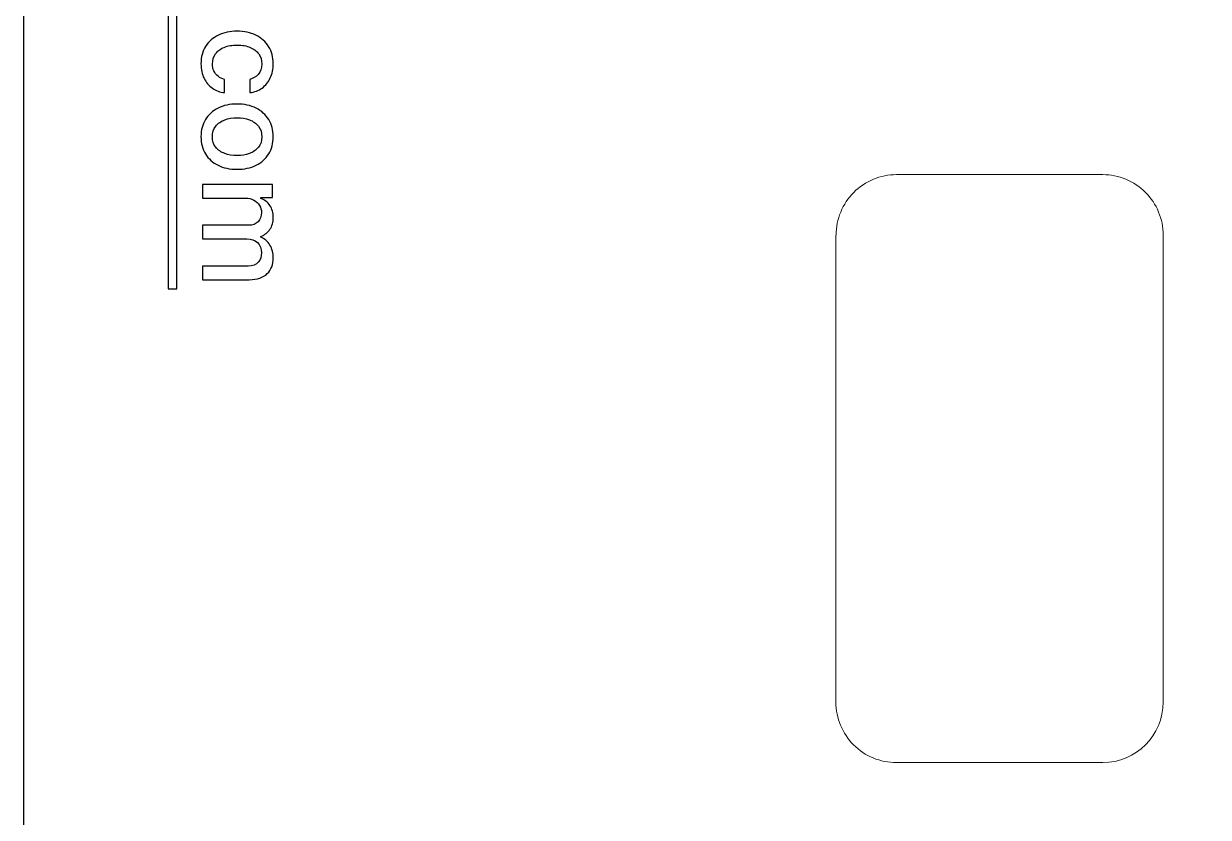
# Model space of a CAD drawing. Header units: millimetres. Extents: x -18 to 18, y -61 to 61.
# Drawn here: x -18.5 to 1.04, y 35.75 to 48.84 of the extents above; entities that cross this region are included whole.
import ezdxf

# ---------------------------------------------------------------- set-up
doc = ezdxf.new("R2010")
doc.units = ezdxf.units.MM
doc.header["$MEASUREMENT"] = 0
doc.layers.add('Layer 1', color=7, linetype='Continuous')

msp = doc.modelspace()

# ---------------------------------------------------------------- linework, layer by layer
at = {"layer": 'Layer 1', "color": 2}
msp.add_open_spline([(18.4995, 61.0002), (18.4995, 61.0002), (-18.4996, 61.0002), (-18.4996, 61.0002), (-18.4996, 61.0002), (-18.4996, 61.0002), (-18.4996, -61.0002), (-18.4996, -61.0002), (-18.4996, -61.0002), (-18.4996, -61.0002), (18.4995, -61.0002), (18.4995, -61.0002), (18.4995, -61.0002), (18.4995, -61.0002), (18.4995, 61.0002), (18.4995, 61.0002)], degree=3, knots=[0, 0, 0, 0, 0.2, 0.2, 0.2, 0.2, 0.4, 0.4, 0.4, 0.4, 0.6, 0.6, 0.6, 0.6, 1, 1, 1, 1], dxfattribs=at)
at = {"layer": 'Layer 1', "lineweight": 5}
for points in [[(-18.4996, 59.5009), (-18.4996, 59.5009), (-18.4996, -59.4974), (-18.4996, -59.4974)], [(-0.6983, 46.3493), (-0.6983, 46.3493), (-4.0991, 46.3493), (-4.0991, 46.3493)], [(-5.1008, 45.3509), (-5.1008, 45.3509), (-5.1008, 37.6499), (-5.1008, 37.6499)], [(0.2998, 37.6499), (0.2998, 37.6499), (0.2998, 45.3509), (0.2998, 45.3509)], [(-0.6984, 36.6516), (-0.1446, 36.6516), (0.2998, 37.0996), (0.2998, 37.6499)], [(-4.0991, 36.6519), (-4.0991, 36.6519), (-0.6983, 36.6519), (-0.6983, 36.6519)]]:
    msp.add_open_spline(points, degree=3, dxfattribs=at)
at = {"layer": 'Layer 1'}
for points, knots in [([(-15.9728, 57.6578), (-15.9728, 57.6578), (-15.9728, 44.4669), (-15.9728, 44.4669), (-15.9728, 44.4669), (-15.9728, 44.4669), (-16.1171, 44.4669), (-16.1171, 44.4669), (-16.1171, 44.4669), (-16.1171, 44.4669), (-16.1171, 57.6578), (-16.1171, 57.6578), (-16.1171, 57.6578), (-16.1171, 57.6578), (-15.9728, 57.6578), (-15.9728, 57.6578)], [0, 0, 0, 0, 0.2, 0.2, 0.2, 0.2, 0.4, 0.4, 0.4, 0.4, 0.6, 0.6, 0.6, 0.6, 1, 1, 1, 1]), ([(-15.5752, 48.1758), (-15.5752, 48.2876), (-15.5499, 48.3837), (-15.4993, 48.4645), (-15.4993, 48.4645), (-15.4481, 48.5446), (-15.3777, 48.6062), (-15.2881, 48.6493), (-15.2881, 48.6493), (-15.1984, 48.6924), (-15.0956, 48.714), (-14.9799, 48.714), (-14.9799, 48.714), (-14.8627, 48.714), (-14.7592, 48.692), (-14.6695, 48.6478), (-14.6695, 48.6478), (-14.5793, 48.6037), (-14.5089, 48.5416), (-14.4583, 48.4614), (-14.4583, 48.4614), (-14.4076, 48.3813), (-14.3824, 48.2868), (-14.3824, 48.1781), (-14.3824, 48.1781), (-14.3824, 48.0904), (-14.3987, 48.0122), (-14.4312, 47.9436), (-14.4312, 47.9436), (-14.4633, 47.8749), (-14.5084, 47.8196), (-14.5665, 47.7774), (-14.5665, 47.7774), (-14.6247, 47.7348), (-14.6925, 47.7096), (-14.7703, 47.7016), (-14.7703, 47.7016), (-14.7703, 47.7016), (-14.7703, 47.9202), (-14.7703, 47.9202), (-14.7703, 47.9202), (-14.7161, 47.9322), (-14.6695, 47.9598), (-14.6304, 48.0029), (-14.6304, 48.0029), (-14.5913, 48.0456), (-14.5717, 48.1026), (-14.5717, 48.1742), (-14.5717, 48.1742), (-14.5717, 48.2369), (-14.5883, 48.2918), (-14.6213, 48.3389), (-14.6213, 48.3389), (-14.654, 48.3854), (-14.7005, 48.4218), (-14.7612, 48.4478), (-14.7612, 48.4478), (-14.8213, 48.474), (-14.8925, 48.487), (-14.9747, 48.487), (-14.9747, 48.487), (-15.0588, 48.487), (-15.1315, 48.4742), (-15.1927, 48.4486), (-15.1927, 48.4486), (-15.2537, 48.423), (-15.3011, 48.387), (-15.3347, 48.3404), (-15.3347, 48.3404), (-15.3683, 48.2933), (-15.3851, 48.238), (-15.3851, 48.1742), (-15.3851, 48.1742), (-15.3851, 48.1317), (-15.3773, 48.0932), (-15.3617, 48.0585), (-15.3617, 48.0585), (-15.3457, 48.0234), (-15.3229, 47.9941), (-15.2933, 47.9706), (-15.2933, 47.9706), (-15.2637, 47.9465), (-15.2281, 47.9298), (-15.1865, 47.9202), (-15.1865, 47.9202), (-15.1865, 47.9202), (-15.1865, 47.7016), (-15.1865, 47.7016), (-15.1865, 47.7016), (-15.2613, 47.7096), (-15.3279, 47.7338), (-15.3865, 47.7745), (-15.3865, 47.7745), (-15.4452, 47.815), (-15.4912, 47.8694), (-15.5248, 47.9376), (-15.5248, 47.9376), (-15.5584, 48.0052), (-15.5752, 48.0846), (-15.5752, 48.1758)], [0, 0, 0, 0, 0.0384615, 0.0384615, 0.0384615, 0.0384615, 0.0769231, 0.0769231, 0.0769231, 0.0769231, 0.1153846, 0.1153846, 0.1153846, 0.1153846, 0.1538462, 0.1538462, 0.1538462, 0.1538462, 0.1923077, 0.1923077, 0.1923077, 0.1923077, 0.2307692, 0.2307692, 0.2307692, 0.2307692, 0.2692308, 0.2692308, 0.2692308, 0.2692308, 0.3076923, 0.3076923, 0.3076923, 0.3076923, 0.3461538, 0.3461538, 0.3461538, 0.3461538, 0.3846154, 0.3846154, 0.3846154, 0.3846154, 0.4230769, 0.4230769, 0.4230769, 0.4230769, 0.4615385, 0.4615385, 0.4615385, 0.4615385, 0.5, 0.5, 0.5, 0.5, 0.5384615, 0.5384615, 0.5384615, 0.5384615, 0.5769231, 0.5769231, 0.5769231, 0.5769231, 0.6153846, 0.6153846, 0.6153846, 0.6153846, 0.6538462, 0.6538462, 0.6538462, 0.6538462, 0.6923077, 0.6923077, 0.6923077, 0.6923077, 0.7307692, 0.7307692, 0.7307692, 0.7307692, 0.7692308, 0.7692308, 0.7692308, 0.7692308, 0.8076923, 0.8076923, 0.8076923, 0.8076923, 0.8461538, 0.8461538, 0.8461538, 0.8461538, 0.8846154, 0.8846154, 0.8846154, 0.8846154, 0.9230769, 0.9230769, 0.9230769, 0.9230769, 1, 1, 1, 1]), ([(-15.5752, 46.9749), (-15.5752, 47.0832), (-15.5504, 47.1776), (-15.5008, 47.2582), (-15.5008, 47.2582), (-15.4512, 47.3389), (-15.3817, 47.4016), (-15.2927, 47.4461), (-15.2927, 47.4461), (-15.2033, 47.4908), (-15.0992, 47.513), (-14.9799, 47.513), (-14.9799, 47.513), (-14.8601, 47.513), (-14.7555, 47.4908), (-14.6657, 47.4461), (-14.6657, 47.4461), (-14.576, 47.4016), (-14.5064, 47.3389), (-14.4568, 47.2582), (-14.4568, 47.2582), (-14.4072, 47.1776), (-14.3824, 47.0832), (-14.3824, 46.9749), (-14.3824, 46.9749), (-14.3824, 46.8666), (-14.4072, 46.7722), (-14.4568, 46.6916), (-14.4568, 46.6916), (-14.5064, 46.6109), (-14.576, 46.5482), (-14.6657, 46.5036), (-14.6657, 46.5036), (-14.7555, 46.459), (-14.8601, 46.4368), (-14.9799, 46.4368), (-14.9799, 46.4368), (-15.0992, 46.4368), (-15.2033, 46.459), (-15.2927, 46.5036), (-15.2927, 46.5036), (-15.3817, 46.5482), (-15.4512, 46.6109), (-15.5008, 46.6916), (-15.5008, 46.6916), (-15.5504, 46.7722), (-15.5752, 46.8666), (-15.5752, 46.9749)], [0, 0, 0, 0, 0.0769231, 0.0769231, 0.0769231, 0.0769231, 0.1538462, 0.1538462, 0.1538462, 0.1538462, 0.2307692, 0.2307692, 0.2307692, 0.2307692, 0.3076923, 0.3076923, 0.3076923, 0.3076923, 0.3846154, 0.3846154, 0.3846154, 0.3846154, 0.4615385, 0.4615385, 0.4615385, 0.4615385, 0.5384615, 0.5384615, 0.5384615, 0.5384615, 0.6153846, 0.6153846, 0.6153846, 0.6153846, 0.6923077, 0.6923077, 0.6923077, 0.6923077, 0.7692308, 0.7692308, 0.7692308, 0.7692308, 0.8461538, 0.8461538, 0.8461538, 0.8461538, 1, 1, 1, 1]), ([(-15.3865, 46.9741), (-15.3865, 46.904), (-15.368, 46.8458), (-15.3309, 46.7997), (-15.3309, 46.7997), (-15.2939, 46.7537), (-15.2445, 46.7196), (-15.1828, 46.6976), (-15.1828, 46.6976), (-15.1212, 46.675), (-15.0533, 46.6637), (-14.9792, 46.6637), (-14.9792, 46.6637), (-14.9055, 46.6637), (-14.8379, 46.675), (-14.7763, 46.6976), (-14.7763, 46.6976), (-14.7141, 46.7196), (-14.6643, 46.7537), (-14.6267, 46.7997), (-14.6267, 46.7997), (-14.5891, 46.8458), (-14.5703, 46.904), (-14.5703, 46.9741), (-14.5703, 46.9741), (-14.5703, 47.0448), (-14.5891, 47.1034), (-14.6267, 47.15), (-14.6267, 47.15), (-14.6643, 47.1961), (-14.7141, 47.2304), (-14.7763, 47.2529), (-14.7763, 47.2529), (-14.8379, 47.275), (-14.9055, 47.2861), (-14.9792, 47.2861), (-14.9792, 47.2861), (-15.0533, 47.2861), (-15.1212, 47.275), (-15.1828, 47.2529), (-15.1828, 47.2529), (-15.2445, 47.2304), (-15.2939, 47.1961), (-15.3309, 47.15), (-15.3309, 47.15), (-15.368, 47.1034), (-15.3865, 47.0448), (-15.3865, 46.9741)], [0, 0, 0, 0, 0.0769231, 0.0769231, 0.0769231, 0.0769231, 0.1538462, 0.1538462, 0.1538462, 0.1538462, 0.2307692, 0.2307692, 0.2307692, 0.2307692, 0.3076923, 0.3076923, 0.3076923, 0.3076923, 0.3846154, 0.3846154, 0.3846154, 0.3846154, 0.4615385, 0.4615385, 0.4615385, 0.4615385, 0.5384615, 0.5384615, 0.5384615, 0.5384615, 0.6153846, 0.6153846, 0.6153846, 0.6153846, 0.6923077, 0.6923077, 0.6923077, 0.6923077, 0.7692308, 0.7692308, 0.7692308, 0.7692308, 0.8461538, 0.8461538, 0.8461538, 0.8461538, 1, 1, 1, 1]), ([(-15.5519, 46.1858), (-15.5519, 46.1858), (-14.3973, 46.1858), (-14.3973, 46.1858), (-14.3973, 46.1858), (-14.3973, 46.1858), (-14.3973, 45.9701), (-14.3973, 45.9701), (-14.3973, 45.9701), (-14.3973, 45.9701), (-14.5853, 45.9701), (-14.5853, 45.9701), (-14.5853, 45.9701), (-14.5853, 45.9701), (-14.5853, 45.9558), (-14.5853, 45.9558), (-14.5853, 45.9558), (-14.5217, 45.9318), (-14.472, 45.8925), (-14.4365, 45.8378), (-14.4365, 45.8378), (-14.4004, 45.7832), (-14.3824, 45.7178), (-14.3824, 45.6417), (-14.3824, 45.6417), (-14.3824, 45.5645), (-14.4004, 45.4998), (-14.4365, 45.4477), (-14.4365, 45.4477), (-14.4725, 45.3952), (-14.5221, 45.3562), (-14.5853, 45.3313), (-14.5853, 45.3313), (-14.5853, 45.3313), (-14.5853, 45.3192), (-14.5853, 45.3192), (-14.5853, 45.3192), (-14.5236, 45.2917), (-14.4745, 45.2478), (-14.438, 45.1877), (-14.438, 45.1877), (-14.4009, 45.1276), (-14.3824, 45.0558), (-14.3824, 44.9728), (-14.3824, 44.9728), (-14.3824, 44.868), (-14.4152, 44.7826), (-14.4808, 44.7164), (-14.4808, 44.7164), (-14.5465, 44.6498), (-14.6455, 44.6165), (-14.7777, 44.6165), (-14.7777, 44.6165), (-14.7777, 44.6165), (-15.5519, 44.6165), (-15.5519, 44.6165), (-15.5519, 44.6165), (-15.5519, 44.6165), (-15.5519, 44.8412), (-15.5519, 44.8412), (-15.5519, 44.8412), (-15.5519, 44.8412), (-14.7988, 44.8412), (-14.7988, 44.8412), (-14.7988, 44.8412), (-14.7207, 44.8412), (-14.664, 44.8625), (-14.6289, 44.905), (-14.6289, 44.905), (-14.5939, 44.9477), (-14.5763, 44.9985), (-14.5763, 45.0577), (-14.5763, 45.0577), (-14.5763, 45.1308), (-14.5988, 45.1877), (-14.6439, 45.2282), (-14.6439, 45.2282), (-14.6885, 45.2689), (-14.7459, 45.2892), (-14.816, 45.2892), (-14.816, 45.2892), (-14.816, 45.2892), (-15.5519, 45.2892), (-15.5519, 45.2892), (-15.5519, 45.2892), (-15.5519, 45.2892), (-15.5519, 45.5132), (-15.5519, 45.5132), (-15.5519, 45.5132), (-15.5519, 45.5132), (-14.7845, 45.5132), (-14.7845, 45.5132), (-14.7845, 45.5132), (-14.7219, 45.5132), (-14.6715, 45.5326), (-14.6335, 45.5717), (-14.6335, 45.5717), (-14.5953, 45.6109), (-14.5763, 45.6617), (-14.5763, 45.7244), (-14.5763, 45.7244), (-14.5763, 45.7669), (-14.5876, 45.8062), (-14.6101, 45.8424), (-14.6101, 45.8424), (-14.6321, 45.878), (-14.6629, 45.9068), (-14.7025, 45.9288), (-14.7025, 45.9288), (-14.7421, 45.9504), (-14.788, 45.9612), (-14.8401, 45.9612), (-14.8401, 45.9612), (-14.8401, 45.9612), (-15.5519, 45.9612), (-15.5519, 45.9612), (-15.5519, 45.9612), (-15.5519, 45.9612), (-15.5519, 46.1858), (-15.5519, 46.1858)], [0, 0, 0, 0, 0.0322581, 0.0322581, 0.0322581, 0.0322581, 0.0645161, 0.0645161, 0.0645161, 0.0645161, 0.0967742, 0.0967742, 0.0967742, 0.0967742, 0.1290323, 0.1290323, 0.1290323, 0.1290323, 0.1612903, 0.1612903, 0.1612903, 0.1612903, 0.1935484, 0.1935484, 0.1935484, 0.1935484, 0.2258065, 0.2258065, 0.2258065, 0.2258065, 0.2580645, 0.2580645, 0.2580645, 0.2580645, 0.2903226, 0.2903226, 0.2903226, 0.2903226, 0.3225806, 0.3225806, 0.3225806, 0.3225806, 0.3548387, 0.3548387, 0.3548387, 0.3548387, 0.3870968, 0.3870968, 0.3870968, 0.3870968, 0.4193548, 0.4193548, 0.4193548, 0.4193548, 0.4516129, 0.4516129, 0.4516129, 0.4516129, 0.483871, 0.483871, 0.483871, 0.483871, 0.516129, 0.516129, 0.516129, 0.516129, 0.5483871, 0.5483871, 0.5483871, 0.5483871, 0.5806452, 0.5806452, 0.5806452, 0.5806452, 0.6129032, 0.6129032, 0.6129032, 0.6129032, 0.6451613, 0.6451613, 0.6451613, 0.6451613, 0.6774194, 0.6774194, 0.6774194, 0.6774194, 0.7096774, 0.7096774, 0.7096774, 0.7096774, 0.7419355, 0.7419355, 0.7419355, 0.7419355, 0.7741935, 0.7741935, 0.7741935, 0.7741935, 0.8064516, 0.8064516, 0.8064516, 0.8064516, 0.8387097, 0.8387097, 0.8387097, 0.8387097, 0.8709677, 0.8709677, 0.8709677, 0.8709677, 0.9032258, 0.9032258, 0.9032258, 0.9032258, 0.9354839, 0.9354839, 0.9354839, 0.9354839, 1, 1, 1, 1])]:
    msp.add_open_spline(points, degree=3, knots=knots, dxfattribs=at)
at = {"layer": 'Layer 1', "lineweight": 5}
for points in [[(-4.0991, 46.3493), (-4.3636, 46.3493), (-4.6176, 46.2434), (-4.8047, 46.0565), (-4.8047, 46.0565), (-4.9916, 45.8696), (-5.0974, 45.6156), (-5.0974, 45.3509)], [(0.2998, 45.3509), (0.2998, 45.6156), (0.194, 45.8696), (0.007, 46.0565), (0.007, 46.0565), (-0.1798, 46.2434), (-0.4338, 46.3493), (-0.6984, 46.3493)], [(-5.1008, 37.6499), (-5.1008, 37.3853), (-4.9951, 37.1313), (-4.808, 36.9444), (-4.808, 36.9444), (-4.6211, 36.7573), (-4.3671, 36.6516), (-4.1026, 36.6516)]]:
    msp.add_open_spline(points, degree=3, knots=[0, 0, 0, 0, 0.3333333, 0.3333333, 0.3333333, 0.3333333, 1, 1, 1, 1], dxfattribs=at)

doc.saveas('drawing.dxf')
